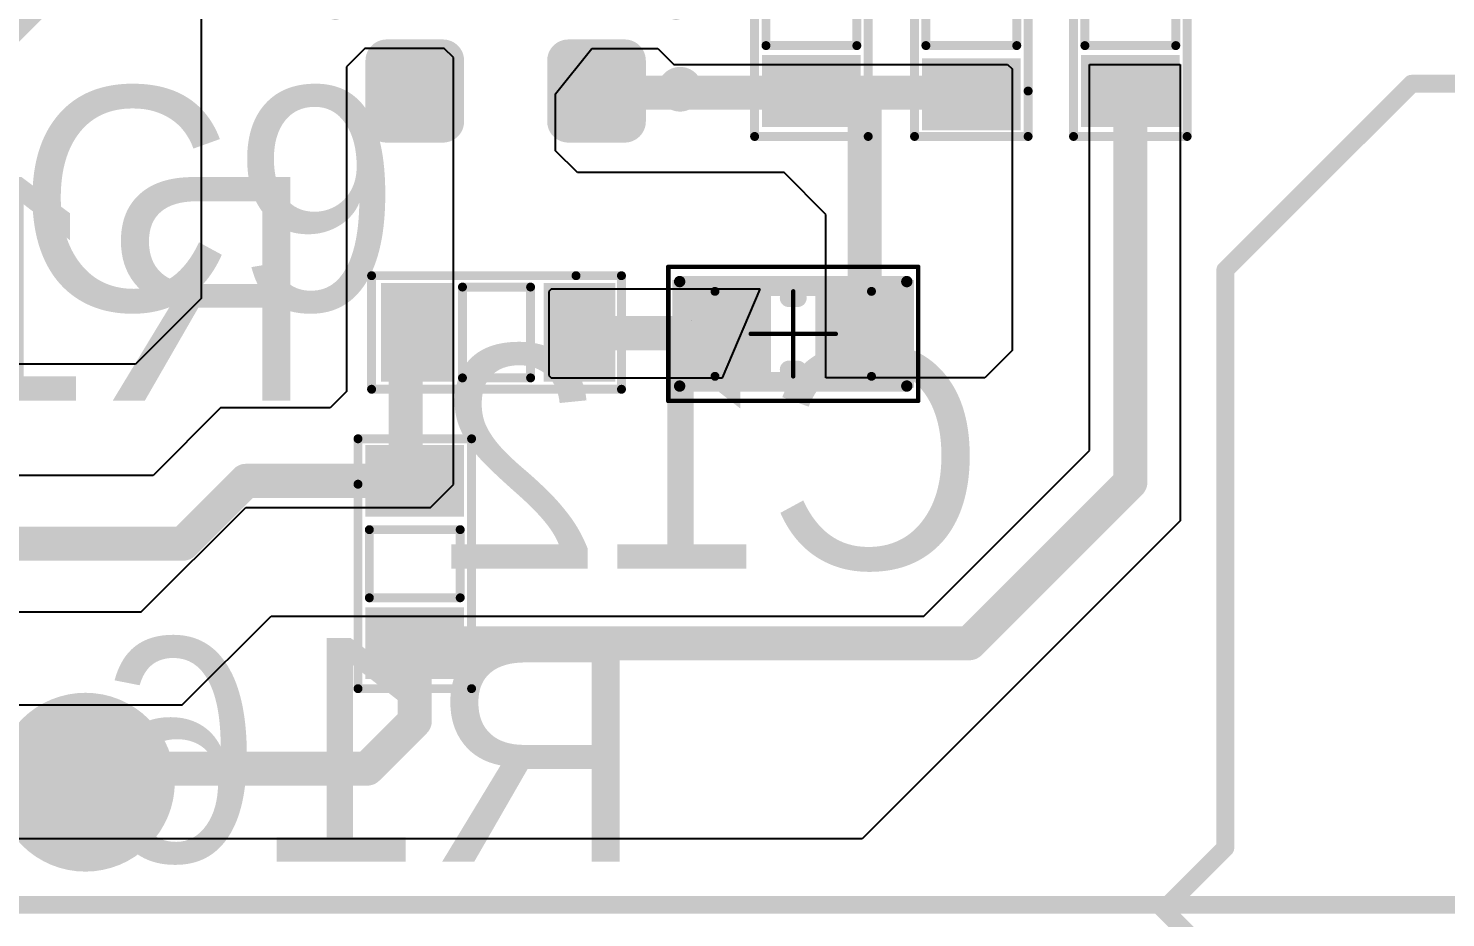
# Model space of a CAD drawing. Header units: millimetres. Extents: x 0.99 to 6.96, y 0.76 to 5.84.
# Drawn here: x 5.86 to 6.484, y 3.181 to 3.573 of the extents above; entities that cross this region are included whole.
import ezdxf

# ---------------------------------------------------------------- set-up
doc = ezdxf.new("R2010")
doc.units = ezdxf.units.MM
doc.header["$MEASUREMENT"] = 0
for name, color, linetype in [('BottomLayer', 5, 'Continuous'), ('BottomOverlay', 54, 'Continuous'), ('BottomPaste', 16, 'Continuous'), ('BottomSolder', 6, 'Continuous'), ('KeepOutLayer', 6, 'Continuous'), ('Mechanical13', 56, 'Continuous'), ('Mechanical15', 56, 'Continuous'), ('TopOverlay', 2, 'Continuous')]:
    doc.layers.add(name, color=color, linetype=linetype)

# ---------------------------------------------------------------- blocks, each defined once
blk = doc.blocks.new('SOT_23_B_115')
at = {"layer": 'BottomLayer', "const_width": 0.005315}
for points in [[(0.0339567, 0.0524015, 1), (0.0392717, 0.0524015, 1)], [(0.0607283, 0.0524015, 1), (0.0660433, 0.0524015, 1)], [(0.0339567, 0.0275985, 1), (0.0392717, 0.0275985, 1)], [(0.0607283, 0.0275985, 1), (0.0660433, 0.0275985, 1)], [(-0.0660435, 0.0124015, 1), (-0.0607285, 0.0124015, 1)], [(-0.0392715, 0.0124015, 1), (-0.0339565, 0.0124015, 1)], [(-0.0660435, -0.0124015, 1), (-0.0607285, -0.0124015, 1)], [(-0.0392715, -0.0124015, 1), (-0.0339565, -0.0124015, 1)], [(0.0339567, -0.0275985, 1), (0.0392717, -0.0275985, 1)], [(0.0607283, -0.0275985, 1), (0.0660433, -0.0275985, 1)], [(0.0339567, -0.0524015, 1), (0.0392717, -0.0524015, 1)], [(0.0607283, -0.0524015, 1), (0.0660433, -0.0524015, 1)]]:
    blk.add_lwpolyline(points, format="xyb", close=True, dxfattribs=at)
at = {"layer": 'BottomLayer'}
for points in [[(0.0366142, 0.0577165), (0.0366142, 0.0222835), (0.0633858, 0.0577165), (0.0633858, 0.0222835)], [(0.0312992, 0.0524015), (0.0312992, 0.0275985), (0.0687008, 0.0524015), (0.0687008, 0.0275985)], [(-0.063386, 0.0177165), (-0.063386, -0.0177165), (-0.036614, 0.0177165), (-0.036614, -0.0177165)], [(-0.068701, 0.0124015), (-0.068701, -0.0124015), (-0.031299, 0.0124015), (-0.031299, -0.0124015)], [(0.0366142, -0.0222835), (0.0366142, -0.0577165), (0.0633858, -0.0222835), (0.0633858, -0.0577165)], [(0.0312992, -0.0275985), (0.0312992, -0.0524015), (0.0687008, -0.0275985), (0.0687008, -0.0524015)]]:
    blk.add_solid(points, dxfattribs=at)
at = {"layer": 'BottomOverlay'}
for points, const_width in [([(0.0541339, 0.0767717, 1), (0.0442913, 0.0767717, 1)], 0.0098425), ([(0.0418307, 0.0767717, 1), (0.0467519, 0.0767717, 1)], 0.0049212), ([(0.0516733, 0.0767717, 1), (0.0565945, 0.0767717, 1)], 0.0049212), ([(-0.0469685, 0.075, 1), (-0.0430315, 0.075, 1)], 0.003937), ([(-0.0469685, 0.075, 1), (-0.0430315, 0.075, 1)], 0.003937), ([(0.0127953, 0.075, 1), (0.0167323, 0.075, 1)], 0.003937), ([(-0.0469685, 0.0334646, 1), (-0.0430315, 0.0334646, 1)], 0.003937), ([(-0.0469685, -0.0334646, 1), (-0.0430315, -0.0334646, 1)], 0.003937), ([(-0.0469685, -0.075, 1), (-0.0430315, -0.075, 1)], 0.003937), ([(-0.0469685, -0.075, 1), (-0.0430315, -0.075, 1)], 0.003937), ([(0.0127953, -0.075, 1), (0.0167323, -0.075, 1)], 0.003937)]:
    blk.add_lwpolyline(points, format="xyb", close=True, dxfattribs=dict(at, const_width=const_width))
at = {"layer": 'BottomOverlay', "const_width": 0.007874}
for points in [[(0.0147638, 0.075), (-0.045, 0.075)], [(-0.045, 0.0334646), (-0.045, 0.075)], [(-0.045, -0.075), (-0.045, -0.0334646)], [(0.0147638, -0.075), (-0.045, -0.075)]]:
    blk.add_lwpolyline(points, dxfattribs=at)
at = {"layer": 'BottomPaste', "const_width": 0.005315}
for points in [[(0.0339567, 0.0524015, 1), (0.0392717, 0.0524015, 1)], [(0.0607283, 0.0524015, 1), (0.0660433, 0.0524015, 1)], [(0.0339567, 0.0275985, 1), (0.0392717, 0.0275985, 1)], [(0.0607283, 0.0275985, 1), (0.0660433, 0.0275985, 1)], [(-0.0660435, 0.0124015, 1), (-0.0607285, 0.0124015, 1)], [(-0.0392715, 0.0124015, 1), (-0.0339565, 0.0124015, 1)], [(-0.0660435, -0.0124015, 1), (-0.0607285, -0.0124015, 1)], [(-0.0392715, -0.0124015, 1), (-0.0339565, -0.0124015, 1)], [(0.0339567, -0.0275985, 1), (0.0392717, -0.0275985, 1)], [(0.0607283, -0.0275985, 1), (0.0660433, -0.0275985, 1)], [(0.0339567, -0.0524015, 1), (0.0392717, -0.0524015, 1)], [(0.0607283, -0.0524015, 1), (0.0660433, -0.0524015, 1)]]:
    blk.add_lwpolyline(points, format="xyb", close=True, dxfattribs=at)
at = {"layer": 'BottomPaste'}
for points in [[(0.0366142, 0.0577165), (0.0366142, 0.0222835), (0.0633858, 0.0577165), (0.0633858, 0.0222835)], [(0.0312992, 0.0524015), (0.0312992, 0.0275985), (0.0687008, 0.0524015), (0.0687008, 0.0275985)], [(-0.063386, 0.0177165), (-0.063386, -0.0177165), (-0.036614, 0.0177165), (-0.036614, -0.0177165)], [(-0.068701, 0.0124015), (-0.068701, -0.0124015), (-0.031299, 0.0124015), (-0.031299, -0.0124015)], [(0.0366142, -0.0222835), (0.0366142, -0.0577165), (0.0633858, -0.0222835), (0.0633858, -0.0577165)], [(0.0312992, -0.0275985), (0.0312992, -0.0524015), (0.0687008, -0.0275985), (0.0687008, -0.0524015)]]:
    blk.add_solid(points, dxfattribs=at)
at = {"layer": 'BottomSolder', "const_width": 0.009315}
for points in [[(0.0319567, 0.0524015, 1), (0.0412717, 0.0524015, 1)], [(0.0587283, 0.0524015, 1), (0.0680433, 0.0524015, 1)], [(0.0319567, 0.0275985, 1), (0.0412717, 0.0275985, 1)], [(0.0587283, 0.0275985, 1), (0.0680433, 0.0275985, 1)], [(-0.0680435, 0.0124015, 1), (-0.0587285, 0.0124015, 1)], [(-0.0412715, 0.0124015, 1), (-0.0319565, 0.0124015, 1)], [(-0.0680435, -0.0124015, 1), (-0.0587285, -0.0124015, 1)], [(-0.0412715, -0.0124015, 1), (-0.0319565, -0.0124015, 1)], [(0.0319567, -0.0275985, 1), (0.0412717, -0.0275985, 1)], [(0.0587283, -0.0275985, 1), (0.0680433, -0.0275985, 1)], [(0.0319567, -0.0524015, 1), (0.0412717, -0.0524015, 1)], [(0.0587283, -0.0524015, 1), (0.0680433, -0.0524015, 1)]]:
    blk.add_lwpolyline(points, format="xyb", close=True, dxfattribs=at)
at = {"layer": 'BottomSolder'}
for points in [[(0.0366142, 0.0617165), (0.0366142, 0.0182835), (0.0633858, 0.0617165), (0.0633858, 0.0182835)], [(0.0272992, 0.0524015), (0.0272992, 0.0275985), (0.0727008, 0.0524015), (0.0727008, 0.0275985)], [(-0.063386, 0.0217165), (-0.063386, -0.0217165), (-0.036614, 0.0217165), (-0.036614, -0.0217165)], [(-0.072701, 0.0124015), (-0.072701, -0.0124015), (-0.027299, 0.0124015), (-0.027299, -0.0124015)], [(0.0366142, -0.0182835), (0.0366142, -0.0617165), (0.0633858, -0.0182835), (0.0633858, -0.0617165)], [(0.0272992, -0.0275985), (0.0272992, -0.0524015), (0.0727008, -0.0275985), (0.0727008, -0.0524015)]]:
    blk.add_solid(points, dxfattribs=at)
blk = doc.blocks.new('EE29_118')
at = {"layer": 'TopOverlay', "const_width": 0.007874}
blk.add_lwpolyline([(0.7225984, -0.9681888), (0.7834816, -0.9073056)], dxfattribs=at)
blk = doc.blocks.new('RES_SMD_0603_B_119')
at = {"layer": 'BottomLayer'}
for points in [[(-0.0468142, -0.0177165), (-0.0231922, -0.0177165), (-0.0468142, 0.0177165), (-0.0231922, 0.0177165)], [(0.0246772, -0.0177211), (0.0482992, -0.0177211), (0.0246772, 0.0177119), (0.0482992, 0.0177119)]]:
    blk.add_solid(points, dxfattribs=at)
at = {"layer": 'BottomOverlay', "const_width": 0.003937}
for points in [[(-0.0550032, 0.025), (0.0349968, 0.025)], [(-0.0550032, 0.025), (-0.0550032, -0.025)], [(0.0349968, 0.025), (0.0549968, 0.025)], [(0.0549968, 0.025), (0.0549968, -0.025)], [(-0.0150032, 0.02), (0.0149968, 0.02)], [(-0.0150032, 0.02), (-0.0150032, -0.02)], [(0.0149968, 0.02), (0.0149968, -0.02)], [(-0.0150032, -0.02), (0.0149968, -0.02)], [(-0.0550032, -0.025), (0.0549968, -0.025)]]:
    blk.add_lwpolyline(points, dxfattribs=at)
at = {"layer": 'BottomOverlay', "const_width": 0.0019685}
for points in [[(-0.0559874, 0.025, 1), (-0.054019, 0.025, 1)], [(-0.0559874, 0.025, 1), (-0.054019, 0.025, 1)], [(0.0340126, 0.025, 1), (0.035981, 0.025, 1)], [(0.0340126, 0.025, 1), (0.035981, 0.025, 1)], [(0.0540126, 0.025, 1), (0.055981, 0.025, 1)], [(0.0540126, 0.025, 1), (0.055981, 0.025, 1)], [(-0.0159874, 0.02, 1), (-0.014019, 0.02, 1)], [(-0.0159874, 0.02, 1), (-0.014019, 0.02, 1)], [(0.0140126, 0.02, 1), (0.015981, 0.02, 1)], [(0.0140126, 0.02, 1), (0.015981, 0.02, 1)], [(-0.0159874, -0.02, 1), (-0.014019, -0.02, 1)], [(-0.0159874, -0.02, 1), (-0.014019, -0.02, 1)], [(0.0140126, -0.02, 1), (0.015981, -0.02, 1)], [(0.0140126, -0.02, 1), (0.015981, -0.02, 1)], [(-0.0559874, -0.025, 1), (-0.054019, -0.025, 1)], [(-0.0559874, -0.025, 1), (-0.054019, -0.025, 1)], [(0.0540126, -0.025, 1), (0.055981, -0.025, 1)], [(0.0540126, -0.025, 1), (0.055981, -0.025, 1)]]:
    blk.add_lwpolyline(points, format="xyb", close=True, dxfattribs=at)
at = {"layer": 'BottomPaste'}
for points in [[(-0.0468142, -0.0177165), (-0.0231922, -0.0177165), (-0.0468142, 0.0177165), (-0.0231922, 0.0177165)], [(0.0246772, -0.0177211), (0.0482992, -0.0177211), (0.0246772, 0.0177119), (0.0482992, 0.0177119)]]:
    blk.add_solid(points, dxfattribs=at)
at = {"layer": 'BottomSolder'}
for points in [[(-0.0508142, -0.0217165), (-0.0191922, -0.0217165), (-0.0508142, 0.0217165), (-0.0191922, 0.0217165)], [(0.0206772, -0.0217211), (0.0522992, -0.0217211), (0.0206772, 0.0217119), (0.0522992, 0.0217119)]]:
    blk.add_solid(points, dxfattribs=at)
blk = doc.blocks.new('RES_SMD_0603_B_120')
at = {"layer": 'BottomLayer'}
for points in [[(-0.0468142, -0.0177165), (-0.0231922, -0.0177165), (-0.0468142, 0.0177165), (-0.0231922, 0.0177165)], [(0.0246772, -0.0177211), (0.0482992, -0.0177211), (0.0246772, 0.0177119), (0.0482992, 0.0177119)]]:
    blk.add_solid(points, dxfattribs=at)
at = {"layer": 'BottomOverlay', "const_width": 0.003937}
for points in [[(-0.0550032, 0.025), (0.0349968, 0.025)], [(-0.0550032, -0.025), (-0.0550032, 0.025)], [(0.0349968, 0.025), (0.0549968, 0.025)], [(0.0549968, -0.025), (0.0549968, 0.025)], [(-0.0150032, 0.02), (0.0149968, 0.02)], [(-0.0150032, -0.02), (-0.0150032, 0.02)], [(0.0149968, -0.02), (0.0149968, 0.02)], [(-0.0150032, -0.02), (0.0149968, -0.02)], [(-0.0550032, -0.025), (0.0549968, -0.025)]]:
    blk.add_lwpolyline(points, dxfattribs=at)
at = {"layer": 'BottomOverlay', "const_width": 0.0019685}
for points in [[(-0.0559874, 0.025, 1), (-0.054019, 0.025, 1)], [(-0.0559874, 0.025, 1), (-0.054019, 0.025, 1)], [(0.0340126, 0.025, 1), (0.035981, 0.025, 1)], [(0.0340126, 0.025, 1), (0.035981, 0.025, 1)], [(0.0540126, 0.025, 1), (0.055981, 0.025, 1)], [(0.0540126, 0.025, 1), (0.055981, 0.025, 1)], [(-0.0159874, 0.02, 1), (-0.014019, 0.02, 1)], [(-0.0159874, 0.02, 1), (-0.014019, 0.02, 1)], [(0.0140126, 0.02, 1), (0.015981, 0.02, 1)], [(0.0140126, 0.02, 1), (0.015981, 0.02, 1)], [(-0.0159874, -0.02, 1), (-0.014019, -0.02, 1)], [(-0.0159874, -0.02, 1), (-0.014019, -0.02, 1)], [(0.0140126, -0.02, 1), (0.015981, -0.02, 1)], [(0.0140126, -0.02, 1), (0.015981, -0.02, 1)], [(-0.0559874, -0.025, 1), (-0.054019, -0.025, 1)], [(-0.0559874, -0.025, 1), (-0.054019, -0.025, 1)], [(0.0540126, -0.025, 1), (0.055981, -0.025, 1)], [(0.0540126, -0.025, 1), (0.055981, -0.025, 1)]]:
    blk.add_lwpolyline(points, format="xyb", close=True, dxfattribs=at)
at = {"layer": 'BottomPaste'}
for points in [[(-0.0468142, -0.0177165), (-0.0231922, -0.0177165), (-0.0468142, 0.0177165), (-0.0231922, 0.0177165)], [(0.0246772, -0.0177211), (0.0482992, -0.0177211), (0.0246772, 0.0177119), (0.0482992, 0.0177119)]]:
    blk.add_solid(points, dxfattribs=at)
at = {"layer": 'BottomSolder'}
for points in [[(-0.0508142, -0.0217165), (-0.0191922, -0.0217165), (-0.0508142, 0.0217165), (-0.0191922, 0.0217165)], [(0.0206772, -0.0217211), (0.0522992, -0.0217211), (0.0206772, 0.0217119), (0.0522992, 0.0217119)]]:
    blk.add_solid(points, dxfattribs=at)
blk = doc.blocks.new('RES_SMD_0603_B_122')
at = {"layer": 'BottomLayer'}
for points in [[(-0.0468142, -0.0177165), (-0.0231922, -0.0177165), (-0.0468142, 0.0177165), (-0.0231922, 0.0177165)], [(0.0246772, -0.0177211), (0.0482992, -0.0177211), (0.0246772, 0.0177119), (0.0482992, 0.0177119)]]:
    blk.add_solid(points, dxfattribs=at)
at = {"layer": 'BottomOverlay', "const_width": 0.003937}
for points in [[(0.0349968, 0.025), (-0.0550032, 0.025)], [(-0.0550032, -0.025), (-0.0550032, 0.025)], [(0.0549968, 0.025), (0.0349968, 0.025)], [(0.0549968, -0.025), (0.0549968, 0.025)], [(0.0149968, 0.02), (-0.0150032, 0.02)], [(-0.0150032, -0.02), (-0.0150032, 0.02)], [(0.0149968, -0.02), (0.0149968, 0.02)], [(0.0149968, -0.02), (-0.0150032, -0.02)], [(0.0549968, -0.025), (-0.0550032, -0.025)]]:
    blk.add_lwpolyline(points, dxfattribs=at)
at = {"layer": 'BottomOverlay', "const_width": 0.0019685}
for points in [[(-0.0559874, 0.025, 1), (-0.054019, 0.025, 1)], [(-0.0559874, 0.025, 1), (-0.054019, 0.025, 1)], [(0.0340126, 0.025, 1), (0.035981, 0.025, 1)], [(0.0340126, 0.025, 1), (0.035981, 0.025, 1)], [(0.0540126, 0.025, 1), (0.055981, 0.025, 1)], [(0.0540126, 0.025, 1), (0.055981, 0.025, 1)], [(-0.0159874, 0.02, 1), (-0.014019, 0.02, 1)], [(-0.0159874, 0.02, 1), (-0.014019, 0.02, 1)], [(0.0140126, 0.02, 1), (0.015981, 0.02, 1)], [(0.0140126, 0.02, 1), (0.015981, 0.02, 1)], [(-0.0159874, -0.02, 1), (-0.014019, -0.02, 1)], [(-0.0159874, -0.02, 1), (-0.014019, -0.02, 1)], [(0.0140126, -0.02, 1), (0.015981, -0.02, 1)], [(0.0140126, -0.02, 1), (0.015981, -0.02, 1)], [(-0.0559874, -0.025, 1), (-0.054019, -0.025, 1)], [(-0.0559874, -0.025, 1), (-0.054019, -0.025, 1)], [(0.0540126, -0.025, 1), (0.055981, -0.025, 1)], [(0.0540126, -0.025, 1), (0.055981, -0.025, 1)]]:
    blk.add_lwpolyline(points, format="xyb", close=True, dxfattribs=at)
at = {"layer": 'BottomPaste'}
for points in [[(-0.0468142, -0.0177165), (-0.0231922, -0.0177165), (-0.0468142, 0.0177165), (-0.0231922, 0.0177165)], [(0.0246772, -0.0177211), (0.0482992, -0.0177211), (0.0246772, 0.0177119), (0.0482992, 0.0177119)]]:
    blk.add_solid(points, dxfattribs=at)
at = {"layer": 'BottomSolder'}
for points in [[(-0.0508142, -0.0217165), (-0.0191922, -0.0217165), (-0.0508142, 0.0217165), (-0.0191922, 0.0217165)], [(0.0206772, -0.0217211), (0.0522992, -0.0217211), (0.0206772, 0.0217119), (0.0522992, 0.0217119)]]:
    blk.add_solid(points, dxfattribs=at)
blk = doc.blocks.new('RES_SMD_0603_B_123')
at = {"layer": 'BottomLayer'}
for points in [[(-0.0468142, -0.0177165), (-0.0231922, -0.0177165), (-0.0468142, 0.0177165), (-0.0231922, 0.0177165)], [(0.0246772, -0.0177211), (0.0482992, -0.0177211), (0.0246772, 0.0177119), (0.0482992, 0.0177119)]]:
    blk.add_solid(points, dxfattribs=at)
at = {"layer": 'BottomOverlay', "const_width": 0.003937}
for points in [[(-0.0550032, 0.025), (0.0349968, 0.025)], [(-0.0550032, 0.025), (-0.0550032, -0.025)], [(0.0349968, 0.025), (0.0549968, 0.025)], [(0.0549968, 0.025), (0.0549968, -0.025)], [(-0.0150032, 0.02), (0.0149968, 0.02)], [(-0.0150032, 0.02), (-0.0150032, -0.02)], [(0.0149968, 0.02), (0.0149968, -0.02)], [(-0.0150032, -0.02), (0.0149968, -0.02)], [(-0.0550032, -0.025), (0.0549968, -0.025)]]:
    blk.add_lwpolyline(points, dxfattribs=at)
at = {"layer": 'BottomOverlay', "const_width": 0.0019685}
for points in [[(-0.0559874, 0.025, 1), (-0.054019, 0.025, 1)], [(-0.0559874, 0.025, 1), (-0.054019, 0.025, 1)], [(0.0340126, 0.025, 1), (0.035981, 0.025, 1)], [(0.0340126, 0.025, 1), (0.035981, 0.025, 1)], [(0.0540126, 0.025, 1), (0.055981, 0.025, 1)], [(0.0540126, 0.025, 1), (0.055981, 0.025, 1)], [(-0.0159874, 0.02, 1), (-0.014019, 0.02, 1)], [(-0.0159874, 0.02, 1), (-0.014019, 0.02, 1)], [(0.0140126, 0.02, 1), (0.015981, 0.02, 1)], [(0.0140126, 0.02, 1), (0.015981, 0.02, 1)], [(-0.0159874, -0.02, 1), (-0.014019, -0.02, 1)], [(-0.0159874, -0.02, 1), (-0.014019, -0.02, 1)], [(0.0140126, -0.02, 1), (0.015981, -0.02, 1)], [(0.0140126, -0.02, 1), (0.015981, -0.02, 1)], [(-0.0559874, -0.025, 1), (-0.054019, -0.025, 1)], [(-0.0559874, -0.025, 1), (-0.054019, -0.025, 1)], [(0.0540126, -0.025, 1), (0.055981, -0.025, 1)], [(0.0540126, -0.025, 1), (0.055981, -0.025, 1)]]:
    blk.add_lwpolyline(points, format="xyb", close=True, dxfattribs=at)
at = {"layer": 'BottomPaste'}
for points in [[(-0.0468142, -0.0177165), (-0.0231922, -0.0177165), (-0.0468142, 0.0177165), (-0.0231922, 0.0177165)], [(0.0246772, -0.0177211), (0.0482992, -0.0177211), (0.0246772, 0.0177119), (0.0482992, 0.0177119)]]:
    blk.add_solid(points, dxfattribs=at)
at = {"layer": 'BottomSolder'}
for points in [[(-0.0508142, -0.0217165), (-0.0191922, -0.0217165), (-0.0508142, 0.0217165), (-0.0191922, 0.0217165)], [(0.0206772, -0.0217211), (0.0522992, -0.0217211), (0.0206772, 0.0217119), (0.0522992, 0.0217119)]]:
    blk.add_solid(points, dxfattribs=at)
blk = doc.blocks.new('RES_SMD_0603_B_124')
at = {"layer": 'BottomLayer'}
for points in [[(-0.0468142, -0.0177165), (-0.0231922, -0.0177165), (-0.0468142, 0.0177165), (-0.0231922, 0.0177165)], [(0.0246772, -0.0177211), (0.0482992, -0.0177211), (0.0246772, 0.0177119), (0.0482992, 0.0177119)]]:
    blk.add_solid(points, dxfattribs=at)
at = {"layer": 'BottomOverlay', "const_width": 0.003937}
for points in [[(-0.0550032, 0.025), (0.0349968, 0.025)], [(-0.0550032, 0.025), (-0.0550032, -0.025)], [(0.0349968, 0.025), (0.0549968, 0.025)], [(0.0549968, 0.025), (0.0549968, -0.025)], [(-0.0150032, 0.02), (0.0149968, 0.02)], [(-0.0150032, 0.02), (-0.0150032, -0.02)], [(0.0149968, 0.02), (0.0149968, -0.02)], [(-0.0150032, -0.02), (0.0149968, -0.02)], [(-0.0550032, -0.025), (0.0549968, -0.025)]]:
    blk.add_lwpolyline(points, dxfattribs=at)
at = {"layer": 'BottomOverlay', "const_width": 0.0019685}
for points in [[(-0.0559874, 0.025, 1), (-0.054019, 0.025, 1)], [(-0.0559874, 0.025, 1), (-0.054019, 0.025, 1)], [(0.0340126, 0.025, 1), (0.035981, 0.025, 1)], [(0.0340126, 0.025, 1), (0.035981, 0.025, 1)], [(0.0540126, 0.025, 1), (0.055981, 0.025, 1)], [(0.0540126, 0.025, 1), (0.055981, 0.025, 1)], [(-0.0159874, 0.02, 1), (-0.014019, 0.02, 1)], [(-0.0159874, 0.02, 1), (-0.014019, 0.02, 1)], [(0.0140126, 0.02, 1), (0.015981, 0.02, 1)], [(0.0140126, 0.02, 1), (0.015981, 0.02, 1)], [(-0.0159874, -0.02, 1), (-0.014019, -0.02, 1)], [(-0.0159874, -0.02, 1), (-0.014019, -0.02, 1)], [(0.0140126, -0.02, 1), (0.015981, -0.02, 1)], [(0.0140126, -0.02, 1), (0.015981, -0.02, 1)], [(-0.0559874, -0.025, 1), (-0.054019, -0.025, 1)], [(-0.0559874, -0.025, 1), (-0.054019, -0.025, 1)], [(0.0540126, -0.025, 1), (0.055981, -0.025, 1)], [(0.0540126, -0.025, 1), (0.055981, -0.025, 1)]]:
    blk.add_lwpolyline(points, format="xyb", close=True, dxfattribs=at)
at = {"layer": 'BottomPaste'}
for points in [[(-0.0468142, -0.0177165), (-0.0231922, -0.0177165), (-0.0468142, 0.0177165), (-0.0231922, 0.0177165)], [(0.0246772, -0.0177211), (0.0482992, -0.0177211), (0.0246772, 0.0177119), (0.0482992, 0.0177119)]]:
    blk.add_solid(points, dxfattribs=at)
at = {"layer": 'BottomSolder'}
for points in [[(-0.0508142, -0.0217165), (-0.0191922, -0.0217165), (-0.0508142, 0.0217165), (-0.0191922, 0.0217165)], [(0.0206772, -0.0217211), (0.0522992, -0.0217211), (0.0206772, 0.0217119), (0.0522992, 0.0217119)]]:
    blk.add_solid(points, dxfattribs=at)
blk = doc.blocks.new('CN_SMD_0603_B_154')
at = {"layer": 'BottomLayer'}
for points in [[(-0.0492125, 0.019685), (-0.0492125, -0.019685), (-0.0137795, 0.019685), (-0.0137795, -0.019685)], [(0.0137796, 0.019685), (0.0137796, -0.019685), (0.0492126, 0.019685), (0.0492126, -0.019685)]]:
    blk.add_solid(points, dxfattribs=at)
at = {"layer": 'BottomOverlay'}
for points, const_width in [([(0.0500016, 0.0229968), (-0.0499984, 0.0229968)], 0.005), ([(-0.0499984, 0.0229968), (-0.0499984, -0.0230032)], 0.005), ([(0.0500016, 0.0229968), (0.0500016, -0.0230032)], 0.005), ([(0.0019686, 0.0157481), (-0.0019684, 0.0157481)], 0.007874), ([(0.0019686, -0.015748), (-0.0019684, -0.015748)], 0.007874), ([(0.0500016, -0.0230032), (-0.0499984, -0.0230032)], 0.005)]:
    blk.add_lwpolyline(points, dxfattribs=dict(at, const_width=const_width))
for points, const_width in [([(-0.0512484, 0.0229968, 1), (-0.0487484, 0.0229968, 1)], 0.0025), ([(-0.0512484, 0.0229968, 1), (-0.0487484, 0.0229968, 1)], 0.0025), ([(0.0487516, 0.0229968, 1), (0.0512516, 0.0229968, 1)], 0.0025), ([(0.0487516, 0.0229968, 1), (0.0512516, 0.0229968, 1)], 0.0025), ([(-0.0039369, 0.0157481, 1), (1e-07, 0.0157481, 1)], 0.003937), ([(1e-07, 0.0157481, 1), (0.0039371, 0.0157481, 1)], 0.003937), ([(-0.0039369, -0.015748, 1), (1e-07, -0.015748, 1)], 0.003937), ([(1e-07, -0.015748, 1), (0.0039371, -0.015748, 1)], 0.003937), ([(-0.0512484, -0.0230032, 1), (-0.0487484, -0.0230032, 1)], 0.0025), ([(-0.0512484, -0.0230032, 1), (-0.0487484, -0.0230032, 1)], 0.0025), ([(0.0487516, -0.0230032, 1), (0.0512516, -0.0230032, 1)], 0.0025), ([(0.0487516, -0.0230032, 1), (0.0512516, -0.0230032, 1)], 0.0025)]:
    blk.add_lwpolyline(points, format="xyb", close=True, dxfattribs=dict(at, const_width=const_width))
at = {"layer": 'BottomPaste'}
for points in [[(-0.0492125, 0.019685), (-0.0492125, -0.019685), (-0.0137795, 0.019685), (-0.0137795, -0.019685)], [(0.0137796, 0.019685), (0.0137796, -0.019685), (0.0492126, 0.019685), (0.0492126, -0.019685)]]:
    blk.add_solid(points, dxfattribs=at)
at = {"layer": 'BottomSolder'}
for points in [[(-0.0532125, 0.023685), (-0.0532125, -0.023685), (-0.0097795, 0.023685), (-0.0097795, -0.023685)], [(0.0097796, 0.023685), (0.0097796, -0.023685), (0.0532126, 0.023685), (0.0532126, -0.023685)]]:
    blk.add_solid(points, dxfattribs=at)
at = {"layer": 'Mechanical13', "const_width": 0.003937}
for points in [[(0.0344489, 0.0187008), (-0.0344488, 0.0187008)], [(-0.0344488, 0.0187008), (-0.0344488, -0.0187007)], [(0.0344489, 0.0187008), (0.0344489, -0.0187007)], [(0.0344489, -0.0187007), (-0.0344488, -0.0187007)]]:
    blk.add_lwpolyline(points, dxfattribs=at)
at = {"layer": 'Mechanical13', "const_width": 0.0019685}
for points in [[(-0.035433, 0.0187008, 1), (-0.0334646, 0.0187008, 1)], [(-0.035433, 0.0187008, 1), (-0.0334646, 0.0187008, 1)], [(0.0334647, 0.0187008, 1), (0.0354331, 0.0187008, 1)], [(0.0334647, 0.0187008, 1), (0.0354331, 0.0187008, 1)], [(-0.035433, -0.0187007, 1), (-0.0334646, -0.0187007, 1)], [(-0.035433, -0.0187007, 1), (-0.0334646, -0.0187007, 1)], [(0.0334647, -0.0187007, 1), (0.0354331, -0.0187007, 1)], [(0.0334647, -0.0187007, 1), (0.0354331, -0.0187007, 1)]]:
    blk.add_lwpolyline(points, format="xyb", close=True, dxfattribs=at)
at = {"layer": 'Mechanical15', "const_width": 0.0019685}
for points in [[(0.055, 0.0295276), (-0.055, 0.0295276)], [(-0.055, 0.0295276), (-0.055, -0.0295275)], [(0.055, 0.0295276), (0.055, -0.0295275)], [(1e-07, 0.0187008), (1e-07, -0.0187007)], [(0.0187009, 0), (-0.0187007, 0)], [(0.055, -0.0295275), (-0.055, -0.0295275)]]:
    blk.add_lwpolyline(points, dxfattribs=at)
at = {"layer": 'Mechanical15', "const_width": 0.0009842}
for points in [[(-0.0554921, 0.0295276, 1), (-0.0545079, 0.0295276, 1)], [(-0.0554921, 0.0295276, 1), (-0.0545079, 0.0295276, 1)], [(0.0545079, 0.0295276, 1), (0.0554921, 0.0295276, 1)], [(0.0545079, 0.0295276, 1), (0.0554921, 0.0295276, 1)], [(-0.000492, 0.0187008, 1), (0.0004922, 0.0187008, 1)], [(-0.0191928, 0, 1), (-0.0182086, 0, 1)], [(0.0182088, 0, 1), (0.019193, 0, 1)], [(-0.000492, -0.0187007, 1), (0.0004922, -0.0187007, 1)], [(-0.0554921, -0.0295275, 1), (-0.0545079, -0.0295275, 1)], [(-0.0554921, -0.0295275, 1), (-0.0545079, -0.0295275, 1)], [(0.0545079, -0.0295275, 1), (0.0554921, -0.0295275, 1)], [(0.0545079, -0.0295275, 1), (0.0554921, -0.0295275, 1)]]:
    blk.add_lwpolyline(points, format="xyb", close=True, dxfattribs=at)

msp = doc.modelspace()

# ---------------------------------------------------------------- linework, layer by layer
at = {"layer": 'BottomLayer'}
for p, q in [((5.9359997, 4.1570073), (5.936, 3.4540074)), ((6.0079998, 3.5640077), (5.9999841, 3.5559919)), ((6.0429842, 3.5640078), (6.0079998, 3.5640077)), ((6.0469842, 3.5600078), (6.0429842, 3.5640078)), ((6.0919842, 3.5440078), (6.1079842, 3.5640078)), ((6.1079842, 3.5640078), (6.1369842, 3.5640078)), ((6.1369842, 3.5640078), (6.1439842, 3.5570078)), ((6.0469842, 3.3720078), (6.0469842, 3.5600078)), ((6.1439842, 3.5570078), (6.2909842, 3.5570078)), ((6.2909842, 3.5570078), (6.2929842, 3.5550078)), ((6.3269842, 3.5570078), (6.3669842, 3.5570078)), ((6.3269842, 3.3870078), (6.3269842, 3.5570078)), ((6.3669842, 3.5570078), (6.3669842, 3.3560078)), ((5.9999841, 3.5559919), (5.9999842, 3.4130078)), ((6.2929842, 3.5550078), (6.2929842, 3.4310078)), ((6.0919841, 3.519008), (6.0919842, 3.5440078)), ((6.1015824, 3.5094092), (6.0919841, 3.519008)), ((6.1925826, 3.5094094), (6.1015824, 3.5094092)), ((6.2109842, 3.4910078), (6.1925826, 3.5094094)), ((6.2109842, 3.4190078), (6.2109842, 3.4910078)), ((6.0899842, 3.4580078), (6.0889842, 3.4570078)), ((6.0889842, 3.4570078), (6.0889842, 3.4200078)), ((6.182, 3.4580078), (6.0899842, 3.4580078)), ((6.1654098, 3.4190078), (6.182, 3.4580078)), ((5.936, 3.4540074), (5.9069997, 3.4250077)), ((6.152, 3.4444094), (6.152, 3.4444094)), ((6.2929842, 3.4310078), (6.2809842, 3.4190078)), ((5.9069997, 3.4250077), (5.7399998, 3.4250078)), ((6.0889842, 3.4200078), (6.0899842, 3.4190078)), ((5.9999842, 3.4130078), (5.9927609, 3.4057845)), ((6.0899842, 3.4190078), (6.1654098, 3.4190078)), ((6.2809842, 3.4190078), (6.2109842, 3.4190078)), ((5.9445377, 3.4057845), (5.914761, 3.3760078)), ((5.9927609, 3.4057845), (5.9445377, 3.4057845)), ((6.2540858, 3.3141095), (6.3269842, 3.3870078)), ((5.914761, 3.3760078), (5.7269842, 3.3760078)), ((6.0369842, 3.3620078), (6.0469842, 3.3720078)), ((5.9095744, 3.3160078), (5.9555744, 3.3620078)), ((5.9555744, 3.3620078), (6.0369842, 3.3620078)), ((6.3669842, 3.3560078), (6.2269842, 3.2160078)), ((5.7279842, 3.3160078), (5.9095744, 3.3160078)), ((5.9276341, 3.2750078), (5.9667359, 3.3141096)), ((5.9667359, 3.3141096), (6.2540858, 3.3141095)), ((5.7209841, 3.2750077), (5.9276341, 3.2750078)), ((6.2269842, 3.2160078), (5.7199997, 3.2160077))]:
    msp.add_line(p, q, dxfattribs=at)
at = {"layer": 'BottomLayer', "const_width": 0.015}
for points in [[(6.0259984, 3.5413094), (6.03, 3.545311)], [(6.11, 3.545311), (6.1107441, 3.5445669)], [(6.1107441, 3.5445669), (6.2279842, 3.5445669)], [(6.2279842, 3.5445669), (6.2280931, 3.544458)], [(6.2279842, 3.5445669), (6.2742513, 3.5445669)], [(6.2280931, 3.4384048), (6.2280931, 3.544458)], [(6.2742513, 3.5445669), (6.2749954, 3.5438228)], [(6.345, 3.5453078), (6.3450046, 3.5453032)], [(6.3450046, 3.3730282), (6.3450046, 3.5453032)], [(6.1024724, 3.4390032), (6.1027716, 3.438704)], [(6.1027716, 3.438704), (6.1648018, 3.438704)], [(6.1648018, 3.438704), (6.165101, 3.4384048)], [(6.0259991, 3.3776925), (6.0259991, 3.4344071)], [(6.0259991, 3.3776925), (6.0300014, 3.3736902)], [(5.9279842, 3.3460078), (5.9556666, 3.3736902)], [(5.9556666, 3.3736902), (6.0300014, 3.3736902)], [(6.2741752, 3.3021988), (6.3450046, 3.3730282)], [(5.775, 3.3460078), (5.9279842, 3.3460078)], [(6.0299968, 3.3021988), (6.2741752, 3.3021988)], [(6.0299968, 3.2678878), (6.0299968, 3.3021988)], [(6.0091168, 3.2470078), (6.0299968, 3.2678878)], [(5.776, 3.2470078), (6.0091168, 3.2470078)]]:
    msp.add_lwpolyline(points, dxfattribs=at)
at = {"layer": 'BottomLayer', "const_width": 0.0075}
for points in [[(6.02625, 3.545311, 1), (6.03375, 3.545311, 1)], [(6.10625, 3.545311, 1), (6.11375, 3.545311, 1)], [(6.1069941, 3.5445669, 1), (6.1144941, 3.5445669, 1)], [(6.1069941, 3.5445669, 1), (6.1144941, 3.5445669, 1)], [(6.2242342, 3.5445669, 1), (6.2317342, 3.5445669, 1)], [(6.2242342, 3.5445669, 1), (6.2317342, 3.5445669, 1)], [(6.2242342, 3.5445669, 1), (6.2317342, 3.5445669, 1)], [(6.2243431, 3.544458, 1), (6.2318431, 3.544458, 1)], [(6.2243431, 3.544458, 1), (6.2318431, 3.544458, 1)], [(6.2705013, 3.5445669, 1), (6.2780013, 3.5445669, 1)], [(6.2705013, 3.5445669, 1), (6.2780013, 3.5445669, 1)], [(6.2712454, 3.5438228, 1), (6.2787454, 3.5438228, 1)], [(6.34125, 3.5453078, 1), (6.34875, 3.5453078, 1)], [(6.3412546, 3.5453032, 1), (6.3487546, 3.5453032, 1)], [(6.3412546, 3.5453032, 1), (6.3487546, 3.5453032, 1)], [(6.0222484, 3.5413094, 1), (6.0297484, 3.5413094, 1)], [(6.0987224, 3.4390032, 1), (6.1062224, 3.4390032, 1)], [(6.0990216, 3.438704, 1), (6.1065216, 3.438704, 1)], [(6.0990216, 3.438704, 1), (6.1065216, 3.438704, 1)], [(6.1610518, 3.438704, 1), (6.1685518, 3.438704, 1)], [(6.1610518, 3.438704, 1), (6.1685518, 3.438704, 1)], [(6.161351, 3.4384048, 1), (6.168851, 3.4384048, 1)], [(6.2243431, 3.4384048, 1), (6.2318431, 3.4384048, 1)], [(6.0222491, 3.4344071, 1), (6.0297491, 3.4344071, 1)], [(6.0222491, 3.3776925, 1), (6.0297491, 3.3776925, 1)], [(6.0222491, 3.3776925, 1), (6.0297491, 3.3776925, 1)], [(5.9519166, 3.3736902, 1), (5.9594166, 3.3736902, 1)], [(5.9519166, 3.3736902, 1), (5.9594166, 3.3736902, 1)], [(6.0262514, 3.3736902, 1), (6.0337514, 3.3736902, 1)], [(6.0262514, 3.3736902, 1), (6.0337514, 3.3736902, 1)], [(6.3412546, 3.3730282, 1), (6.3487546, 3.3730282, 1)], [(6.3412546, 3.3730282, 1), (6.3487546, 3.3730282, 1)], [(5.9242342, 3.3460078, 1), (5.9317342, 3.3460078, 1)], [(5.9242342, 3.3460078, 1), (5.9317342, 3.3460078, 1)], [(6.0262468, 3.3021988, 1), (6.0337468, 3.3021988, 1)], [(6.0262468, 3.3021988, 1), (6.0337468, 3.3021988, 1)], [(6.2704252, 3.3021988, 1), (6.2779252, 3.3021988, 1)], [(6.2704252, 3.3021988, 1), (6.2779252, 3.3021988, 1)], [(6.0262468, 3.2678878, 1), (6.0337468, 3.2678878, 1)], [(6.0262468, 3.2678878, 1), (6.0337468, 3.2678878, 1)], [(6.0053668, 3.2470078, 1), (6.0128668, 3.2470078, 1)], [(6.0053668, 3.2470078, 1), (6.0128668, 3.2470078, 1)]]:
    msp.add_lwpolyline(points, format="xyb", close=True, dxfattribs=at)
at = {"layer": 'KeepOutLayer', "const_width": 0.007874}
for points in [[(6.386815, 3.4665078), (6.468815, 3.5485078)], [(6.468815, 3.5485078), (6.624815, 3.5485078)], [(6.386815, 3.2150984), (6.386815, 3.4665078)], [(6.361815, 3.1870984), (6.386815, 3.2120984)], [(6.386815, 3.2120984), (6.386815, 3.2150984)], [(6.3591299, 3.1855078), (6.3841299, 3.1605078)]]:
    msp.add_lwpolyline(points, dxfattribs=at)
at = {"layer": 'KeepOutLayer', "const_width": 0.003937}
for points in [[(6.4668465, 3.5485078, 1), (6.4707835, 3.5485078, 1)], [(6.4668465, 3.5485078, 1), (6.4707835, 3.5485078, 1)], [(6.3848465, 3.4665078, 1), (6.3887835, 3.4665078, 1)], [(6.3848465, 3.4665078, 1), (6.3887835, 3.4665078, 1)], [(6.3848465, 3.2150984, 1), (6.3887835, 3.2150984, 1)], [(6.3848465, 3.2150984, 1), (6.3887835, 3.2150984, 1)], [(6.3848465, 3.2120984, 1), (6.3887835, 3.2120984, 1)], [(6.3848465, 3.2120984, 1), (6.3887835, 3.2120984, 1)], [(6.3571614, 3.1855078, 1), (6.3610984, 3.1855078, 1)], [(6.3598465, 3.1870984, 1), (6.3637835, 3.1870984, 1)]]:
    msp.add_lwpolyline(points, format="xyb", close=True, dxfattribs=at)
at = {"layer": 'TopOverlay'}
for points, const_width in [([(5.9046692, 3.2410078, 1), (5.8652992, 3.2410078, 1)], 0.0393701), ([(5.8554567, 3.2410078, 1), (5.8751417, 3.2410078, 1)], 0.019685), ([(5.8948267, 3.2410078, 1), (5.9145117, 3.2410078, 1)], 0.019685)]:
    msp.add_lwpolyline(points, format="xyb", close=True, dxfattribs=dict(at, const_width=const_width))
at = {"layer": 'TopOverlay', "const_width": 0.007874}
msp.add_lwpolyline([(0.9965748, 3.1870078), (6.6702755, 3.1870078)], dxfattribs=at)

# ---------------------------------------------------------------- block references
for name, p, rotation in [('EE29_118', (5.1088661, 4.5164094), 360), ('SOT_23_B_115', (6.07, 3.595311), 270), ('RES_SMD_0603_B_119', (6.2045971, 3.580311), 90), ('RES_SMD_0603_B_122', (6.275, 3.580311), 270), ('RES_SMD_0603_B_124', (6.345, 3.580311), 90), ('RES_SMD_0603_B_120', (6.0659842, 3.4390078), 360), ('CN_SMD_0603_B_154', (6.1965971, 3.4384048), 180), ('RES_SMD_0603_B_123', (6.0299968, 3.337202), 90)]:
    msp.add_blockref(name, p, dxfattribs=dict(rotation=rotation))

# ---------------------------------------------------------------- texts
at = {"layer": 'BottomOverlay', "text_generation_flag": 2}
for s, p in [('R19', (5.9859842, 3.4090078)), ('C12', (6.2809842, 3.3350078)), ('R16', (6.1309842, 3.2060078))]:
    msp.add_text(s, height=0.0984252, dxfattribs=at).set_placement(p)
at = {"layer": 'TopOverlay'}
msp.add_text('C9', height=0.0984252, dxfattribs=at).set_placement((5.855, 3.4486446))

doc.saveas('drawing.dxf')
